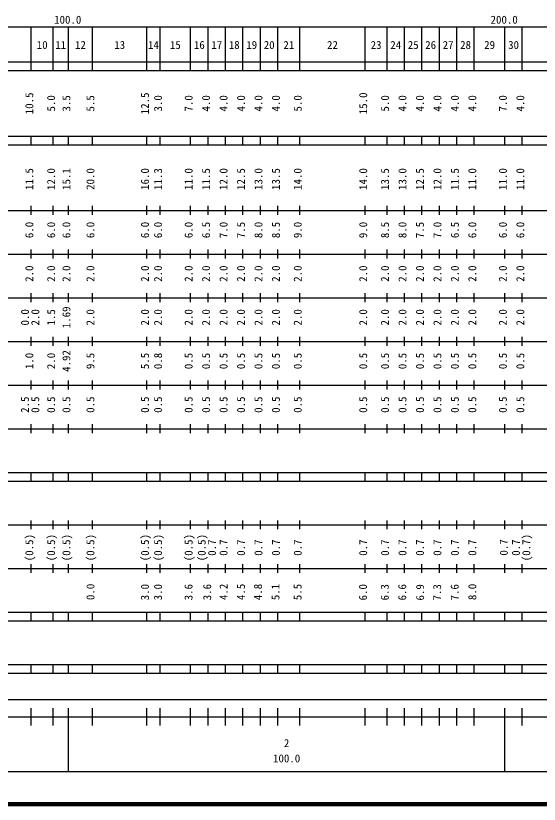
# Model space of a CAD drawing. Units: millimetres on the paper, enlarged 1000 times. Extents: x 40000 to 680000, y 20000 to 380000.
# Drawn here: x 155937 to 275880, y 20000 to 200558 of the extents above; entities that cross this region are included whole.
import ezdxf
from ezdxf.enums import TextEntityAlignment as Align

# ---------------------------------------------------------------- set-up
doc = ezdxf.new("R2010")
doc.units = ezdxf.units.MM
doc.header["$LTSCALE"] = 1000
doc.layers.add('M-TTL', color=2, linetype='Continuous', lineweight=140)
doc.layers.add('M-TTL-BAND', color=7, linetype='Continuous', lineweight=25)
doc.styles.add('ＭＳ ゴシック', font='')
doc.styles.get('ＭＳ ゴシック').set_extended_font_data('MS Gothic')

msp = doc.modelspace()

# ---------------------------------------------------------------- linework, layer by layer
at = {"layer": 'M-TTL'}
msp.add_line((40000, 20000), (680000, 20000), dxfattribs=at)
at = {"layer": 'M-TTL-BAND'}
for p, q in [((68000, 198000), (579000, 198000)), ((159500, 188000), (159500, 198000)), ((164500, 188000), (164500, 198000)), ((168000, 188000), (168000, 198000)), ((173500, 188000), (173500, 198000)), ((186000, 188000), (186000, 198000)), ((189000, 188000), (189000, 198000)), ((196000, 188000), (196000, 198000)), ((200000, 188000), (200000, 198000)), ((204000, 188000), (204000, 198000)), ((208000, 188000), (208000, 198000)), ((212000, 188000), (212000, 198000)), ((216000, 188000), (216000, 198000)), ((221000, 188000), (221000, 198000)), ((236000, 188000), (236000, 198000)), ((241000, 188000), (241000, 198000)), ((245000, 188000), (245000, 198000)), ((249000, 188000), (249000, 198000)), ((253000, 188000), (253000, 198000)), ((257000, 188000), (257000, 198000)), ((261000, 188000), (261000, 198000)), ((268000, 188000), (268000, 198000)), ((272000, 188000), (272000, 198000)), ((40000, 190000), (579000, 190000)), ((40000, 188000), (579000, 188000)), ((40000, 173000), (579000, 173000)), ((159500, 171000), (159500, 173000)), ((164500, 171000), (164500, 173000)), ((168000, 171000), (168000, 173000)), ((173500, 171000), (173500, 173000)), ((186000, 171000), (186000, 173000)), ((189000, 171000), (189000, 173000)), ((196000, 171000), (196000, 173000)), ((200000, 171000), (200000, 173000)), ((204000, 171000), (204000, 173000)), ((208000, 171000), (208000, 173000)), ((212000, 171000), (212000, 173000)), ((216000, 171000), (216000, 173000)), ((221000, 171000), (221000, 173000)), ((236000, 171000), (236000, 173000)), ((241000, 171000), (241000, 173000)), ((245000, 171000), (245000, 173000)), ((249000, 171000), (249000, 173000)), ((253000, 171000), (253000, 173000)), ((257000, 171000), (257000, 173000)), ((261000, 171000), (261000, 173000)), ((268000, 171000), (268000, 173000)), ((272000, 171000), (272000, 173000)), ((40000, 171000), (579000, 171000)), ((40000, 156000), (579000, 156000)), ((159500, 155000), (159500, 157000)), ((164500, 155000), (164500, 157000)), ((168000, 155000), (168000, 157000)), ((173500, 155000), (173500, 157000)), ((186000, 155000), (186000, 157000)), ((189000, 155000), (189000, 157000)), ((196000, 155000), (196000, 157000)), ((200000, 155000), (200000, 157000)), ((204000, 155000), (204000, 157000)), ((208000, 155000), (208000, 157000)), ((212000, 155000), (212000, 157000)), ((216000, 155000), (216000, 157000)), ((221000, 155000), (221000, 157000)), ((236000, 155000), (236000, 157000)), ((241000, 155000), (241000, 157000)), ((245000, 155000), (245000, 157000)), ((249000, 155000), (249000, 157000)), ((253000, 155000), (253000, 157000)), ((257000, 155000), (257000, 157000)), ((261000, 155000), (261000, 157000)), ((268000, 155000), (268000, 157000)), ((272000, 155000), (272000, 157000)), ((159500, 145000), (159500, 147000)), ((164500, 145000), (164500, 147000)), ((168000, 145000), (168000, 147000)), ((173500, 145000), (173500, 147000)), ((186000, 145000), (186000, 147000)), ((189000, 145000), (189000, 147000)), ((196000, 145000), (196000, 147000)), ((200000, 145000), (200000, 147000)), ((204000, 145000), (204000, 147000)), ((208000, 145000), (208000, 147000)), ((212000, 145000), (212000, 147000)), ((216000, 145000), (216000, 147000)), ((221000, 145000), (221000, 147000)), ((236000, 145000), (236000, 147000)), ((241000, 145000), (241000, 147000)), ((245000, 145000), (245000, 147000)), ((249000, 145000), (249000, 147000)), ((253000, 145000), (253000, 147000)), ((257000, 145000), (257000, 147000)), ((261000, 145000), (261000, 147000)), ((268000, 145000), (268000, 147000)), ((272000, 145000), (272000, 147000)), ((46000, 146000), (579000, 146000)), ((52000, 136000), (579000, 136000)), ((159500, 135000), (159500, 137000)), ((164500, 135000), (164500, 137000)), ((168000, 135000), (168000, 137000)), ((173500, 135000), (173500, 137000)), ((186000, 135000), (186000, 137000)), ((189000, 135000), (189000, 137000)), ((196000, 135000), (196000, 137000)), ((200000, 135000), (200000, 137000)), ((204000, 135000), (204000, 137000)), ((208000, 135000), (208000, 137000)), ((212000, 135000), (212000, 137000)), ((216000, 135000), (216000, 137000)), ((221000, 135000), (221000, 137000)), ((236000, 135000), (236000, 137000)), ((241000, 135000), (241000, 137000)), ((245000, 135000), (245000, 137000)), ((249000, 135000), (249000, 137000)), ((253000, 135000), (253000, 137000)), ((257000, 135000), (257000, 137000)), ((261000, 135000), (261000, 137000)), ((268000, 135000), (268000, 137000)), ((272000, 135000), (272000, 137000)), ((159500, 125000), (159500, 127000)), ((164500, 125000), (164500, 127000)), ((168000, 125000), (168000, 127000)), ((173500, 125000), (173500, 127000)), ((186000, 125000), (186000, 127000)), ((189000, 125000), (189000, 127000)), ((196000, 125000), (196000, 127000)), ((200000, 125000), (200000, 127000)), ((204000, 125000), (204000, 127000)), ((208000, 125000), (208000, 127000)), ((212000, 125000), (212000, 127000)), ((216000, 125000), (216000, 127000)), ((221000, 125000), (221000, 127000)), ((236000, 125000), (236000, 127000)), ((241000, 125000), (241000, 127000)), ((245000, 125000), (245000, 127000)), ((249000, 125000), (249000, 127000)), ((253000, 125000), (253000, 127000)), ((257000, 125000), (257000, 127000)), ((261000, 125000), (261000, 127000)), ((268000, 125000), (268000, 127000)), ((272000, 125000), (272000, 127000)), ((46000, 126000), (579000, 126000)), ((52000, 116000), (579000, 116000)), ((159500, 115000), (159500, 117000)), ((164500, 115000), (164500, 117000)), ((168000, 115000), (168000, 117000)), ((173500, 115000), (173500, 117000)), ((186000, 115000), (186000, 117000)), ((189000, 115000), (189000, 117000)), ((196000, 115000), (196000, 117000)), ((200000, 115000), (200000, 117000)), ((204000, 115000), (204000, 117000)), ((208000, 115000), (208000, 117000)), ((212000, 115000), (212000, 117000)), ((216000, 115000), (216000, 117000)), ((221000, 115000), (221000, 117000)), ((236000, 115000), (236000, 117000)), ((241000, 115000), (241000, 117000)), ((245000, 115000), (245000, 117000)), ((249000, 115000), (249000, 117000)), ((253000, 115000), (253000, 117000)), ((257000, 115000), (257000, 117000)), ((261000, 115000), (261000, 117000)), ((268000, 115000), (268000, 117000)), ((272000, 115000), (272000, 117000)), ((159500, 105000), (159500, 107000)), ((164500, 105000), (164500, 107000)), ((168000, 105000), (168000, 107000)), ((173500, 105000), (173500, 107000)), ((186000, 105000), (186000, 107000)), ((189000, 105000), (189000, 107000)), ((196000, 105000), (196000, 107000)), ((200000, 105000), (200000, 107000)), ((204000, 105000), (204000, 107000)), ((208000, 105000), (208000, 107000)), ((212000, 105000), (212000, 107000)), ((216000, 105000), (216000, 107000)), ((221000, 105000), (221000, 107000)), ((236000, 105000), (236000, 107000)), ((241000, 105000), (241000, 107000)), ((245000, 105000), (245000, 107000)), ((249000, 105000), (249000, 107000)), ((253000, 105000), (253000, 107000)), ((257000, 105000), (257000, 107000)), ((261000, 105000), (261000, 107000)), ((268000, 105000), (268000, 107000)), ((272000, 105000), (272000, 107000)), ((46000, 106000), (579000, 106000)), ((40000, 96000), (579000, 96000)), ((159500, 94000), (159500, 96000)), ((164500, 94000), (164500, 96000)), ((168000, 94000), (168000, 96000)), ((173500, 94000), (173500, 96000)), ((186000, 94000), (186000, 96000)), ((189000, 94000), (189000, 96000)), ((196000, 94000), (196000, 96000)), ((200000, 94000), (200000, 96000)), ((204000, 94000), (204000, 96000)), ((208000, 94000), (208000, 96000)), ((212000, 94000), (212000, 96000)), ((216000, 94000), (216000, 96000)), ((221000, 94000), (221000, 96000)), ((236000, 94000), (236000, 96000)), ((241000, 94000), (241000, 96000)), ((245000, 94000), (245000, 96000)), ((249000, 94000), (249000, 96000)), ((253000, 94000), (253000, 96000)), ((257000, 94000), (257000, 96000)), ((261000, 94000), (261000, 96000)), ((268000, 94000), (268000, 96000)), ((272000, 94000), (272000, 96000)), ((40000, 94000), (579000, 94000)), ((159500, 83000), (159500, 85000)), ((164500, 83000), (164500, 85000)), ((168000, 83000), (168000, 85000)), ((173500, 83000), (173500, 85000)), ((186000, 83000), (186000, 85000)), ((189000, 83000), (189000, 85000)), ((196000, 83000), (196000, 85000)), ((200000, 83000), (200000, 85000)), ((204000, 83000), (204000, 85000)), ((208000, 83000), (208000, 85000)), ((212000, 83000), (212000, 85000)), ((216000, 83000), (216000, 85000)), ((221000, 83000), (221000, 85000)), ((236000, 83000), (236000, 85000)), ((241000, 83000), (241000, 85000)), ((245000, 83000), (245000, 85000)), ((249000, 83000), (249000, 85000)), ((253000, 83000), (253000, 85000)), ((257000, 83000), (257000, 85000)), ((261000, 83000), (261000, 85000)), ((268000, 83000), (268000, 85000)), ((272000, 83000), (272000, 85000)), ((49000, 84000), (579000, 84000)), ((159500, 73000), (159500, 75000)), ((164500, 73000), (164500, 75000)), ((168000, 73000), (168000, 75000)), ((173500, 73000), (173500, 75000)), ((186000, 73000), (186000, 75000)), ((189000, 73000), (189000, 75000)), ((196000, 73000), (196000, 75000)), ((200000, 73000), (200000, 75000)), ((204000, 73000), (204000, 75000)), ((208000, 73000), (208000, 75000)), ((212000, 73000), (212000, 75000)), ((216000, 73000), (216000, 75000)), ((221000, 73000), (221000, 75000)), ((236000, 73000), (236000, 75000)), ((241000, 73000), (241000, 75000)), ((245000, 73000), (245000, 75000)), ((249000, 73000), (249000, 75000)), ((253000, 73000), (253000, 75000)), ((257000, 73000), (257000, 75000)), ((261000, 73000), (261000, 75000)), ((268000, 73000), (268000, 75000)), ((272000, 73000), (272000, 75000)), ((40000, 74000), (579000, 74000)), ((40000, 64000), (579000, 64000)), ((159500, 62000), (159500, 64000)), ((164500, 62000), (164500, 64000)), ((168000, 62000), (168000, 64000)), ((173500, 62000), (173500, 64000)), ((186000, 62000), (186000, 64000)), ((189000, 62000), (189000, 64000)), ((196000, 62000), (196000, 64000)), ((200000, 62000), (200000, 64000)), ((204000, 62000), (204000, 64000)), ((208000, 62000), (208000, 64000)), ((212000, 62000), (212000, 64000)), ((216000, 62000), (216000, 64000)), ((221000, 62000), (221000, 64000)), ((236000, 62000), (236000, 64000)), ((241000, 62000), (241000, 64000)), ((245000, 62000), (245000, 64000)), ((249000, 62000), (249000, 64000)), ((253000, 62000), (253000, 64000)), ((257000, 62000), (257000, 64000)), ((261000, 62000), (261000, 64000)), ((268000, 62000), (268000, 64000)), ((272000, 62000), (272000, 64000)), ((40000, 62000), (579000, 62000)), ((40000, 52000), (579000, 52000)), ((159500, 50000), (159500, 52000)), ((164500, 50000), (164500, 52000)), ((168000, 50000), (168000, 52000)), ((173500, 50000), (173500, 52000)), ((186000, 50000), (186000, 52000)), ((189000, 50000), (189000, 52000)), ((196000, 50000), (196000, 52000)), ((200000, 50000), (200000, 52000)), ((204000, 50000), (204000, 52000)), ((208000, 50000), (208000, 52000)), ((212000, 50000), (212000, 52000)), ((216000, 50000), (216000, 52000)), ((221000, 50000), (221000, 52000)), ((236000, 50000), (236000, 52000)), ((241000, 50000), (241000, 52000)), ((245000, 50000), (245000, 52000)), ((249000, 50000), (249000, 52000)), ((253000, 50000), (253000, 52000)), ((257000, 50000), (257000, 52000)), ((261000, 50000), (261000, 52000)), ((268000, 50000), (268000, 52000)), ((272000, 50000), (272000, 52000)), ((40000, 50000), (579000, 50000)), ((71000, 44000), (568000, 44000)), ((159500, 38000), (159500, 42000)), ((164500, 38000), (164500, 42000)), ((168000, 27500), (168000, 42000)), ((173500, 38000), (173500, 42000)), ((186000, 38000), (186000, 42000)), ((189000, 38000), (189000, 42000)), ((196000, 38000), (196000, 42000)), ((200000, 38000), (200000, 42000)), ((204000, 38000), (204000, 42000)), ((208000, 38000), (208000, 42000)), ((212000, 38000), (212000, 42000)), ((216000, 38000), (216000, 42000)), ((221000, 38000), (221000, 42000)), ((236000, 38000), (236000, 42000)), ((241000, 38000), (241000, 42000)), ((245000, 38000), (245000, 42000)), ((249000, 38000), (249000, 42000)), ((253000, 38000), (253000, 42000)), ((257000, 38000), (257000, 42000)), ((261000, 38000), (261000, 42000)), ((268000, 27500), (268000, 42000)), ((272000, 38000), (272000, 42000)), ((40000, 40000), (579000, 40000)), ((68000, 27500), (579000, 27500))]:
    msp.add_line(p, q, dxfattribs=at)

# ---------------------------------------------------------------- texts
at = {"layer": 'M-TTL-BAND', "style": 'ＭＳ ゴシック'}
for s, p in [('100.0', (167844, 198195)), ('200.0', (267844, 198195)), ('10', (162000, 192405)), ('11', (166250, 192405)), ('12', (170750, 192405)), ('13', (179750, 192405)), ('14', (187500, 192405)), ('15', (192500, 192405)), ('16', (198000, 192405)), ('17', (202000, 192405)), ('18', (206000, 192405)), ('19', (210000, 192405)), ('20', (214000, 192405)), ('21', (218500, 192405)), ('22', (228500, 192405)), ('23', (238500, 192405)), ('24', (243000, 192405)), ('25', (247000, 192405)), ('26', (251000, 192405)), ('27', (255000, 192405)), ('28', (259000, 192405)), ('29', (264500, 192405)), ('30', (270000, 192405)), ('2', (218000, 32523)), ('100.0', (218000, 29033))]:
    msp.add_text(s, height=1833, dxfattribs=at).set_placement(p, align=Align.BOTTOM_CENTER)
for s, p in [('10.5', (160500, 180500)), ('12.5', (187000, 180500)), ('15.0', (237000, 180500)), ('5.0', (165500, 180500)), ('3.5', (169000, 180500)), ('5.5', (174500, 180500)), ('3.0', (190000, 180500)), ('7.0', (197000, 180500)), ('4.0', (201000, 180500)), ('4.0', (205000, 180500)), ('4.0', (209000, 180500)), ('4.0', (213000, 180500)), ('4.0', (217000, 180500)), ('5.0', (222000, 180500)), ('5.0', (242000, 180500)), ('4.0', (246000, 180500)), ('4.0', (250000, 180500)), ('4.0', (254000, 180500)), ('4.0', (258000, 180500)), ('4.0', (262000, 180500)), ('7.0', (269000, 180500)), ('4.0', (273000, 180500)), ('11.5', (160500, 163174)), ('12.0', (165500, 163174)), ('15.1', (169000, 163174)), ('20.0', (174500, 163174)), ('16.0', (187000, 163174)), ('11.3', (190000, 163174)), ('11.0', (197000, 163174)), ('11.5', (201000, 163174)), ('12.0', (205000, 163174)), ('12.5', (209000, 163174)), ('13.0', (213000, 163174)), ('13.5', (217000, 163174)), ('14.0', (222000, 163174)), ('14.0', (237000, 163174)), ('13.5', (242000, 163174)), ('13.0', (246000, 163174)), ('12.5', (250000, 163174)), ('12.0', (254000, 163174)), ('11.5', (258000, 163174)), ('11.0', (262000, 163174)), ('11.0', (269000, 163174)), ('11.0', (273000, 163174)), ('6.0', (160500, 151500)), ('6.0', (165500, 151500)), ('6.0', (169000, 151500)), ('6.0', (174500, 151500)), ('6.0', (187000, 151500)), ('6.0', (190000, 151500)), ('6.0', (197000, 151500)), ('6.5', (201000, 151500)), ('7.0', (205000, 151500)), ('7.5', (209000, 151500)), ('8.0', (213000, 151500)), ('8.5', (217000, 151500)), ('9.0', (222000, 151500)), ('9.0', (237000, 151500)), ('8.5', (242000, 151500)), ('8.0', (246000, 151500)), ('7.5', (250000, 151500)), ('7.0', (254000, 151500)), ('6.5', (258000, 151500)), ('6.0', (262000, 151500)), ('6.0', (269000, 151500)), ('6.0', (273000, 151500)), ('2.0', (160500, 141500)), ('2.0', (165500, 141500)), ('2.0', (169000, 141500)), ('2.0', (174500, 141500)), ('2.0', (187000, 141500)), ('2.0', (190000, 141500)), ('2.0', (197000, 141500)), ('2.0', (201000, 141500)), ('2.0', (205000, 141500)), ('2.0', (209000, 141500)), ('2.0', (213000, 141500)), ('2.0', (217000, 141500)), ('2.0', (222000, 141500)), ('2.0', (237000, 141500)), ('2.0', (242000, 141500)), ('2.0', (246000, 141500)), ('2.0', (250000, 141500)), ('2.0', (254000, 141500)), ('2.0', (258000, 141500)), ('2.0', (262000, 141500)), ('2.0', (269000, 141500)), ('2.0', (273000, 141500)), ('1.69', (169000, 131500)), ('0.0', (159500, 131500)), ('2.0', (161870, 131500)), ('1.5', (165500, 131500)), ('2.0', (174500, 131500)), ('2.0', (187000, 131500)), ('2.0', (190000, 131500)), ('2.0', (197000, 131500)), ('2.0', (201000, 131500)), ('2.0', (205000, 131500)), ('2.0', (209000, 131500)), ('2.0', (213000, 131500)), ('2.0', (217000, 131500)), ('2.0', (222000, 131500)), ('2.0', (237000, 131500)), ('2.0', (242000, 131500)), ('2.0', (246000, 131500)), ('2.0', (250000, 131500)), ('2.0', (254000, 131500)), ('2.0', (258000, 131500)), ('2.0', (262000, 131500)), ('2.0', (269000, 131500)), ('2.0', (273000, 131500)), ('1.0', (160500, 121500)), ('2.0', (165500, 121500)), ('4.92', (169000, 121500)), ('9.5', (174500, 121500)), ('5.5', (187000, 121500)), ('0.8', (190000, 121500)), ('0.5', (197000, 121500)), ('0.5', (201000, 121500)), ('0.5', (205000, 121500)), ('0.5', (209000, 121500)), ('0.5', (213000, 121500)), ('0.5', (217000, 121500)), ('0.5', (222000, 121500)), ('0.5', (237000, 121500)), ('0.5', (242000, 121500)), ('0.5', (246000, 121500)), ('0.5', (250000, 121500)), ('0.5', (254000, 121500)), ('0.5', (258000, 121500)), ('0.5', (262000, 121500)), ('0.5', (269000, 121500)), ('0.5', (273000, 121500)), ('2.5', (159500, 111500)), ('0.5', (161870, 111500)), ('0.5', (165500, 111500)), ('0.5', (169000, 111500)), ('0.5', (174500, 111500)), ('0.5', (187000, 111500)), ('0.5', (190000, 111500)), ('0.5', (197000, 111500)), ('0.5', (201000, 111500)), ('0.5', (205000, 111500)), ('0.5', (209000, 111500)), ('0.5', (213000, 111500)), ('0.5', (217000, 111500)), ('0.5', (222000, 111500)), ('0.5', (237000, 111500)), ('0.5', (242000, 111500)), ('0.5', (246000, 111500)), ('0.5', (250000, 111500)), ('0.5', (254000, 111500)), ('0.5', (258000, 111500)), ('0.5', (262000, 111500)), ('0.5', (269000, 111500)), ('0.5', (273000, 111500)), ('(0.5)', (160500, 78764)), ('(0.5)', (165500, 78764)), ('(0.5)', (169000, 78764)), ('(0.5)', (174500, 78764)), ('(0.5)', (187000, 78764)), ('(0.5)', (190000, 78764)), ('(0.5)', (197000, 78764)), ('(0.5)', (200000, 78764)), ('(0.7)', (274370, 78764)), ('0.7', (202370, 78764)), ('0.7', (205000, 78764)), ('0.7', (209000, 78764)), ('0.7', (213000, 78764)), ('0.7', (217000, 78764)), ('0.7', (222000, 78764)), ('0.7', (237000, 78764)), ('0.7', (242000, 78764)), ('0.7', (246000, 78764)), ('0.7', (250000, 78764)), ('0.7', (254000, 78764)), ('0.7', (258000, 78764)), ('0.7', (262000, 78764)), ('0.7', (269210, 78807)), ('0.7', (272000, 78764)), ('0.0', (174509, 68623)), ('3.0', (186993, 68573)), ('3.0', (189991, 68565)), ('3.6', (196976, 68565)), ('3.6', (201254, 68575)), ('4.2', (205012, 68626)), ('4.5', (208984, 68626)), ('4.8', (212892, 68600)), ('5.1', (216903, 68600)), ('5.5', (221969, 68600)), ('6.0', (236954, 68543)), ('6.3', (241944, 68543)), ('6.6', (245942, 68540)), ('6.9', (250041, 68522)), ('7.3', (253937, 68522)), ('7.6', (257960, 68538)), ('8.0', (262008, 68614))]:
    msp.add_text(s, height=1833, rotation=90, dxfattribs=at).set_placement(p, align=Align.BOTTOM_CENTER)

doc.saveas('drawing.dxf')
